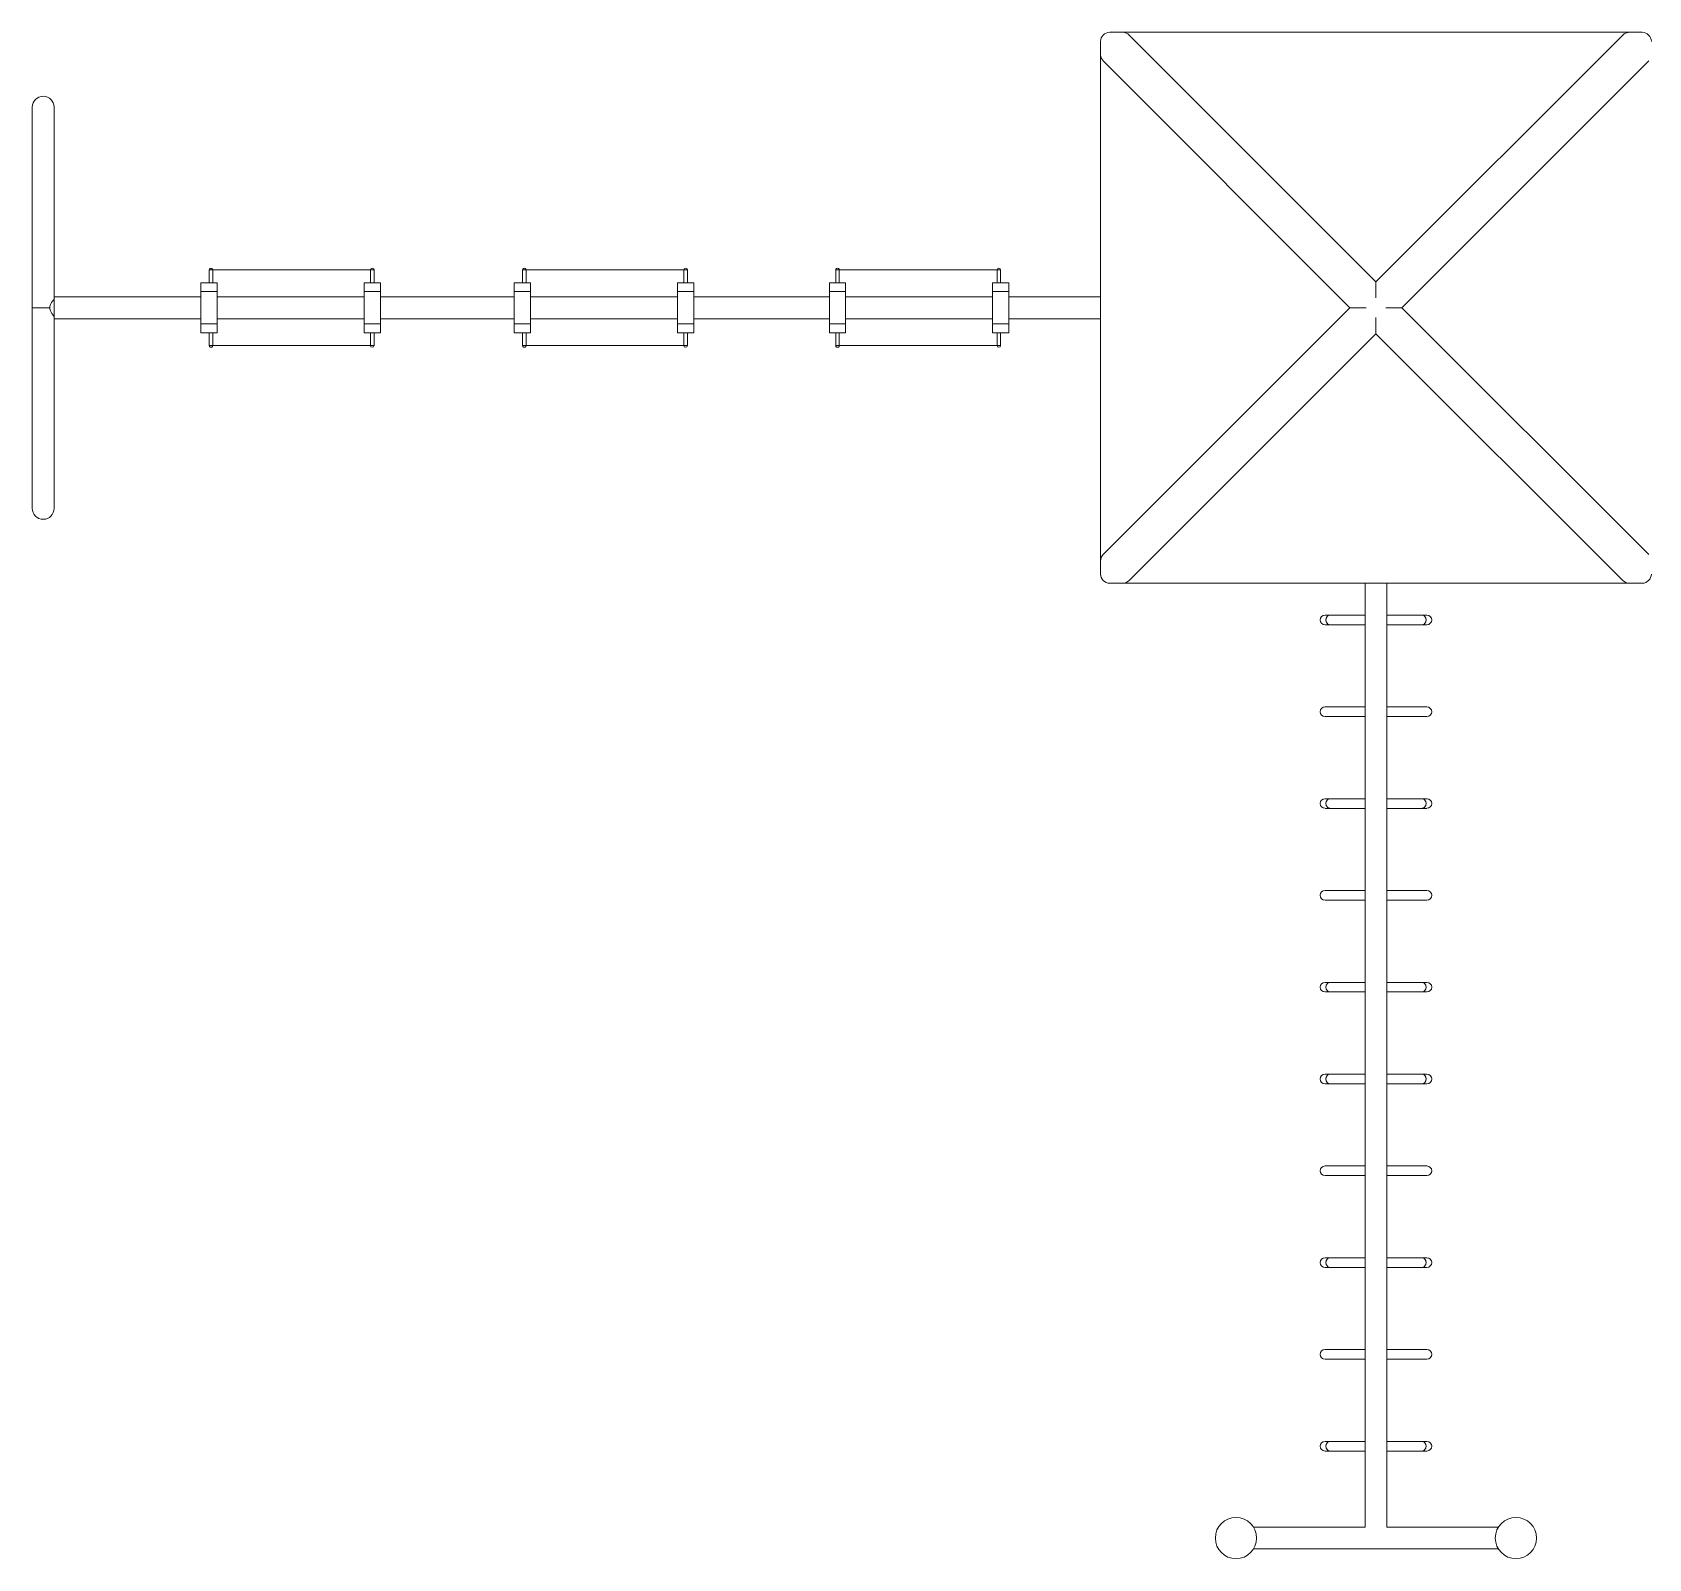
# Model space of a CAD drawing. Header units: metres. Extents: x 0 to 8289, y -3461 to 3061.
# Drawn here: x 0 to 4472, y -3461 to 762 of the extents above; entities that cross this region are included whole.
import ezdxf

# ---------------------------------------------------------------- set-up
doc = ezdxf.new("R2010")
doc.units = ezdxf.units.M
doc.layers.add('ceco.net 249', color=7, linetype='Continuous', lineweight=9)

msp = doc.modelspace()

# ---------------------------------------------------------------- linework, layer by layer
at = {"layer": 'ceco.net 249'}
for p, q in [((2981.2, 762), (3017.1, 762)), ((3017.1, 762), (4418.4, 762)), ((4418.4, 762), (4454.3, 762)), ((2955.8, 700.7), (2955.8, 736.6)), ((3035.1, 754.5), (3717.8, 71.8)), ((4400.5, 754.5), (3717.8, 71.8)), ((2955.8, -700.7), (2955.8, 700.7)), ((2963.2, 682.7), (3645.9, 0)), ((4472.3, 682.7), (3789.6, 0)), ((0, 555.1), (0, 0)), ((60.3, 30.2), (60.3, 555.1)), ((499.2, 104.8), (489.2, 104.8)), ((489.2, 104.8), (489.2, 100)), ((489.2, 100), (489.2, 69)), ((499.2, 104.8), (935.6, 104.8)), ((499.2, 100), (499.2, 104.8)), ((499.2, 100), (499.2, 69)), ((945.6, 104.8), (935.6, 104.8)), ((935.6, 104.8), (935.6, 100)), ((935.6, 69), (935.6, 100)), ((945.6, 100), (945.6, 104.8)), ((945.6, 69), (945.6, 100)), ((1366.1, 104.8), (1356.1, 104.8)), ((1356.1, 104.8), (1356.1, 100)), ((1356.1, 100), (1356.1, 69)), ((1366.1, 104.8), (1802.5, 104.8)), ((1366.1, 100), (1366.1, 104.8)), ((1366.1, 100), (1366.1, 69)), ((1812.5, 104.8), (1802.5, 104.8)), ((1802.5, 104.8), (1802.5, 100)), ((1802.5, 69), (1802.5, 100)), ((1812.5, 100), (1812.5, 104.8)), ((1812.5, 69), (1812.5, 100)), ((2222.9, 104.8), (2232.9, 104.8)), ((2222.9, 100), (2222.9, 104.8)), ((2222.9, 100), (2222.9, 69)), ((2669.3, 104.8), (2232.9, 104.8)), ((2232.9, 104.8), (2232.9, 100)), ((2232.9, 100), (2232.9, 69)), ((2669.3, 104.8), (2679.3, 104.8)), ((2669.3, 100), (2669.3, 104.8)), ((2669.3, 69), (2669.3, 100)), ((2679.3, 104.8), (2679.3, 100)), ((2679.3, 69), (2679.3, 100)), ((466.7, 69), (511.7, 69)), ((466.7, 69), (466.7, 44.9)), ((511.7, 44.9), (466.7, 44.9)), ((466.7, 44.9), (466.7, -44.9)), ((511.7, 44.9), (511.7, 69)), ((511.7, -44.9), (511.7, 44.9)), ((918.1, 69), (963.1, 69)), ((918.1, 69), (918.1, 44.9)), ((963.1, 44.9), (918.1, 44.9)), ((918.1, 44.9), (918.1, -44.9)), ((963.1, 44.9), (963.1, 69)), ((963.1, -44.9), (963.1, 44.9)), ((1333.6, 69), (1378.6, 69)), ((1333.6, 69), (1333.6, 44.9)), ((1378.6, 44.9), (1333.6, 44.9)), ((1333.6, 44.9), (1333.6, -44.9)), ((1378.6, 44.9), (1378.6, 69)), ((1378.6, -44.9), (1378.6, 44.9)), ((1785, 69), (1830, 69)), ((1785, 69), (1785, 44.9)), ((1830, 44.9), (1785, 44.9)), ((1785, 44.9), (1785, -44.9)), ((1830, 44.9), (1830, 69)), ((1830, -44.9), (1830, 44.9)), ((2205.4, 44.9), (2205.4, 69)), ((2250.4, 69), (2205.4, 69)), ((2205.4, -44.9), (2205.4, 44.9)), ((2205.4, 44.9), (2250.4, 44.9)), ((2250.4, 69), (2250.4, 44.9)), ((2250.4, 44.9), (2250.4, -44.9)), ((2656.8, 44.9), (2656.8, 69)), ((2701.8, 69), (2656.8, 69)), ((2656.8, -44.9), (2656.8, 44.9)), ((2656.8, 44.9), (2701.8, 44.9)), ((2701.8, 69), (2701.8, 44.9)), ((2701.8, 44.9), (2701.8, -44.9)), ((3717.8, 27.2), (3717.8, 71.8)), ((0, 0), (48.3, 0)), ((48.3, 0), (0, 0)), ((0, 0), (0, -555.1)), ((60.3, -30.2), (60.3, 30.2)), ((466.7, 30.2), (60.3, 30.2)), ((60.3, 24.1), (60.3, 24.1)), ((918.1, 30.2), (511.7, 30.2)), ((1333.6, 30.2), (963.1, 30.2)), ((1785, 30.2), (1378.6, 30.2)), ((2205.4, 30.2), (1830, 30.2)), ((2656.8, 30.2), (2250.4, 30.2)), ((2955.8, 30.2), (2701.8, 30.2)), ((3690.6, 0), (3645.9, 0)), ((3789.6, 0), (3745, 0)), ((60.3, -24.1), (60.3, -24.1)), ((60.3, -555.1), (60.3, -30.2)), ((466.7, -30.2), (60.3, -30.2)), ((918.1, -30.2), (511.7, -30.2)), ((1333.6, -30.2), (963.1, -30.2)), ((1785, -30.2), (1378.6, -30.2)), ((2205.4, -30.2), (1830, -30.2)), ((2656.8, -30.2), (2250.4, -30.2)), ((2955.8, -30.2), (2701.8, -30.2)), ((2963.2, -682.7), (3645.9, 0)), ((3717.8, -27.2), (3717.8, -71.8)), ((4472.3, -682.7), (3789.6, 0)), ((466.7, -69), (466.7, -44.9)), ((466.7, -44.9), (511.7, -44.9)), ((466.7, -69), (511.7, -69)), ((489.2, -100), (489.2, -69)), ((499.2, -100), (499.2, -69)), ((511.7, -44.9), (511.7, -69)), ((918.1, -69), (918.1, -44.9)), ((918.1, -44.9), (963.1, -44.9)), ((918.1, -69), (963.1, -69)), ((935.6, -69), (935.6, -100)), ((945.6, -69), (945.6, -100)), ((963.1, -44.9), (963.1, -69)), ((1333.6, -69), (1333.6, -44.9)), ((1333.6, -44.9), (1378.6, -44.9)), ((1333.6, -69), (1378.6, -69)), ((1356.1, -100), (1356.1, -69)), ((1366.1, -100), (1366.1, -69)), ((1378.6, -44.9), (1378.6, -69)), ((1785, -69), (1785, -44.9)), ((1785, -44.9), (1830, -44.9)), ((1785, -69), (1830, -69)), ((1802.5, -69), (1802.5, -100)), ((1812.5, -69), (1812.5, -100)), ((1830, -44.9), (1830, -69)), ((2205.4, -44.9), (2205.4, -69)), ((2250.4, -44.9), (2205.4, -44.9)), ((2250.4, -69), (2205.4, -69)), ((2222.9, -100), (2222.9, -69)), ((2232.9, -100), (2232.9, -69)), ((2250.4, -69), (2250.4, -44.9)), ((2656.8, -44.9), (2656.8, -69)), ((2701.8, -44.9), (2656.8, -44.9)), ((2701.8, -69), (2656.8, -69)), ((2669.3, -69), (2669.3, -100)), ((2679.3, -69), (2679.3, -100)), ((2701.8, -69), (2701.8, -44.9)), ((3035.1, -754.5), (3717.8, -71.8)), ((4400.5, -754.5), (3717.8, -71.8)), ((489.2, -100), (489.2, -104.8)), ((489.2, -104.8), (499.2, -104.8)), ((499.2, -104.8), (499.2, -100)), ((935.6, -104.8), (499.2, -104.8)), ((935.6, -100), (935.6, -104.8)), ((935.6, -104.8), (945.6, -104.8)), ((945.6, -104.8), (945.6, -100)), ((1356.1, -100), (1356.1, -104.8)), ((1356.1, -104.8), (1366.1, -104.8)), ((1366.1, -104.8), (1366.1, -100)), ((1802.5, -104.8), (1366.1, -104.8)), ((1802.5, -100), (1802.5, -104.8)), ((1802.5, -104.8), (1812.5, -104.8)), ((1812.5, -104.8), (1812.5, -100)), ((2222.9, -104.8), (2222.9, -100)), ((2232.9, -104.8), (2222.9, -104.8)), ((2232.9, -100), (2232.9, -104.8)), ((2232.9, -104.8), (2669.3, -104.8)), ((2669.3, -104.8), (2669.3, -100)), ((2679.3, -104.8), (2669.3, -104.8)), ((2679.3, -100), (2679.3, -104.8)), ((2955.8, -736.6), (2955.8, -700.7)), ((3017.1, -762), (2981.2, -762)), ((4418.4, -762), (3017.1, -762)), ((3687.6, -762), (3687.6, -3373.3)), ((3747.9, -762), (3747.9, -3373.3)), ((4454.3, -762), (4418.4, -762)), ((3589.8, -850.2), (3576.8, -850.2)), ((3576.8, -876.9), (3589.8, -876.9)), ((3589.8, -850.2), (3687.6, -850.2)), ((3589.8, -876.9), (3687.6, -876.9)), ((3747.9, -850.2), (3845.8, -850.2)), ((3747.9, -876.9), (3845.8, -876.9)), ((3858.7, -850.2), (3845.8, -850.2)), ((3845.8, -876.9), (3858.7, -876.9)), ((3589.8, -1104.2), (3576.8, -1104.2)), ((3589.8, -1104.2), (3687.6, -1104.2)), ((3747.9, -1104.2), (3845.8, -1104.2)), ((3858.7, -1104.2), (3845.8, -1104.2)), ((3576.8, -1130.9), (3589.8, -1130.9)), ((3589.8, -1130.9), (3687.6, -1130.9)), ((3747.9, -1130.9), (3845.8, -1130.9)), ((3845.8, -1130.9), (3858.7, -1130.9)), ((3589.8, -1358.2), (3576.8, -1358.2)), ((3576.8, -1384.9), (3589.8, -1384.9)), ((3687.6, -1358.2), (3589.8, -1358.2)), ((3687.6, -1384.9), (3589.8, -1384.9)), ((3845.8, -1358.2), (3747.9, -1358.2)), ((3845.8, -1384.9), (3747.9, -1384.9)), ((3858.7, -1358.2), (3845.8, -1358.2)), ((3845.8, -1384.9), (3858.7, -1384.9)), ((3589.8, -1612.2), (3576.8, -1612.2)), ((3576.8, -1638.9), (3589.8, -1638.9)), ((3687.6, -1612.2), (3589.8, -1612.2)), ((3687.6, -1638.9), (3589.8, -1638.9)), ((3845.8, -1612.2), (3747.9, -1612.2)), ((3845.8, -1638.9), (3747.9, -1638.9)), ((3858.7, -1612.2), (3845.8, -1612.2)), ((3845.8, -1638.9), (3858.7, -1638.9)), ((3589.8, -1866.2), (3576.8, -1866.2)), ((3687.6, -1866.2), (3589.8, -1866.2)), ((3845.8, -1866.2), (3747.9, -1866.2)), ((3858.7, -1866.2), (3845.8, -1866.2)), ((3576.8, -1892.9), (3589.8, -1892.9)), ((3687.6, -1892.9), (3589.8, -1892.9)), ((3845.8, -1892.9), (3747.9, -1892.9)), ((3845.8, -1892.9), (3858.7, -1892.9)), ((3589.8, -2120.2), (3576.8, -2120.2)), ((3687.6, -2120.2), (3589.8, -2120.2)), ((3845.8, -2120.2), (3747.9, -2120.2)), ((3858.7, -2120.2), (3845.8, -2120.2)), ((3576.8, -2146.8), (3589.8, -2146.8)), ((3687.6, -2146.8), (3589.8, -2146.8)), ((3845.8, -2146.8), (3747.9, -2146.8)), ((3845.8, -2146.8), (3858.7, -2146.8)), ((3589.8, -2374.2), (3576.8, -2374.2)), ((3576.8, -2400.8), (3589.8, -2400.8)), ((3589.8, -2374.2), (3687.6, -2374.2)), ((3589.8, -2400.8), (3687.6, -2400.8)), ((3747.9, -2374.2), (3845.8, -2374.2)), ((3747.9, -2400.8), (3845.8, -2400.8)), ((3858.7, -2374.2), (3845.8, -2374.2)), ((3845.8, -2400.8), (3858.7, -2400.8)), ((3589.8, -2628.2), (3576.8, -2628.2)), ((3589.8, -2628.2), (3687.6, -2628.2)), ((3747.9, -2628.2), (3845.8, -2628.2)), ((3858.7, -2628.2), (3845.8, -2628.2)), ((3576.8, -2654.8), (3589.8, -2654.8)), ((3589.8, -2654.8), (3687.6, -2654.8)), ((3747.9, -2654.8), (3845.8, -2654.8)), ((3845.8, -2654.8), (3858.7, -2654.8)), ((3589.8, -2882.1), (3576.8, -2882.1)), ((3589.8, -2882.1), (3687.6, -2882.1)), ((3747.9, -2882.1), (3845.8, -2882.1)), ((3858.7, -2882.1), (3845.8, -2882.1)), ((3576.8, -2908.8), (3589.8, -2908.8)), ((3589.8, -2908.8), (3687.6, -2908.8)), ((3747.9, -2908.8), (3845.8, -2908.8)), ((3845.8, -2908.8), (3858.7, -2908.8)), ((3589.8, -3136.1), (3576.8, -3136.1)), ((3576.8, -3162.8), (3589.8, -3162.8)), ((3589.8, -3136.1), (3687.6, -3136.1)), ((3589.8, -3162.8), (3687.6, -3162.8)), ((3747.9, -3136.1), (3845.8, -3136.1)), ((3747.9, -3162.8), (3845.8, -3162.8)), ((3858.7, -3136.1), (3845.8, -3136.1)), ((3845.8, -3162.8), (3858.7, -3162.8)), ((3687.6, -3373.3), (3379, -3373.3)), ((4056.6, -3373.3), (3747.9, -3373.3)), ((4056.6, -3433.6), (3379, -3433.6))]:
    msp.add_line(p, q, dxfattribs=at)
for centre in [(3330.4, -3403.5), (4105.1, -3403.5)]:
    msp.add_circle(centre, 57.1, dxfattribs=at)
for centre, radius, start, end in [((2981.2, 736.6), 25.4, 90, 180), ((3017.1, 736.6), 25.4, 45, 90), ((4454.3, 736.6), 25.4, 0, 90), ((30.2, 555.1), 30.2, 0, 180), ((30.2, 555.1), 30.2, 360, 180), ((30.2, -555.1), 30.2, 180, 360), ((30.2, -555.1), 30.2, 180, 0), ((2981.2, -700.7), 25.4, 135, 180), ((2981.2, -736.6), 25.4, 180, 270), ((3017.1, -736.6), 25.4, 270, 315), ((4418.4, -736.6), 25.4, 225, 270), ((4454.3, -736.6), 25.4, 270, 0), ((3576.8, -863.6), 13.3, 90, 270), ((3858.7, -863.6), 13.3, 270, 90), ((3576.8, -1117.6), 13.3, 90, 270), ((3858.7, -1117.6), 13.3, 270, 90), ((3576.8, -1371.5), 13.3, 90, 270), ((3858.7, -1371.5), 13.3, 270, 90), ((3576.8, -1625.5), 13.3, 90, 270), ((3858.7, -1625.5), 13.3, 270, 90), ((3576.8, -1879.5), 13.3, 90, 270), ((3858.7, -1879.5), 13.3, 270, 90), ((3576.8, -2133.5), 13.3, 90, 270), ((3858.7, -2133.5), 13.3, 270, 90), ((3576.8, -2387.5), 13.3, 90, 270), ((3858.7, -2387.5), 13.3, 270, 90), ((3576.8, -2641.5), 13.3, 90, 270), ((3858.7, -2641.5), 13.3, 270, 90), ((3576.8, -2895.5), 13.3, 90, 270), ((3858.7, -2895.5), 13.3, 270, 90), ((3576.8, -3149.5), 13.3, 90, 270), ((3858.7, -3149.5), 13.3, 270, 90)]:
    msp.add_arc(centre, radius, start, end, dxfattribs=at)
at = {"layer": 'ceco.net 249', "extrusion": (0, 0, -1)}
for centre, major_axis, ratio, start_param, end_param in [((494.2, 104.8), (-5, 0), 0.894427, 0, 3.141593), ((940.6, 104.8), (5, 0), 0.894427, 3.141593, 6.283185), ((1361.1, 104.8), (-5, 0), 0.894427, 0, 3.141593), ((1807.5, 104.8), (5, 0), 0.894427, 3.141593, 6.283185), ((2227.9, 104.8), (-5, 0), 0.894427, 0, 3.141593), ((2674.3, 104.8), (5, 0), 0.894427, 3.141593, 6.283185), ((494.2, -104.8), (5, 0), 0.894427, 0, 3.141593), ((940.6, -104.8), (-5, 0), 0.894427, 3.141593, 6.283185), ((1361.1, -104.8), (5, 0), 0.894427, 0, 3.141593), ((1807.5, -104.8), (-5, 0), 0.894427, 3.141593, 6.283185), ((2227.9, -104.8), (5, 0), 0.894427, 0, 3.141593), ((2674.3, -104.8), (-5, 0), 0.894427, 3.141593, 6.283185), ((3589.8, -863.6), (0, 13.3), 0.8, 3.141593, 6.283185), ((3589.8, -863.6), (0, -13.3), 0.8, 0, 3.141593), ((3845.8, -863.6), (0, 13.3), 0.8, 0, 3.141593), ((3845.8, -863.6), (0, -13.3), 0.8, 3.141593, 6.283185), ((3589.8, -1371.5), (0, -13.3), 0.8, 0, 3.141593), ((3589.8, -1371.5), (0, 13.3), 0.8, 3.141593, 6.283185), ((3845.8, -1371.5), (0, -13.3), 0.8, 3.141593, 6.283185), ((3845.8, -1371.5), (0, 13.3), 0.8, 0, 3.141593), ((3589.8, -1879.5), (0, -13.3), 0.8, 0, 3.141593), ((3589.8, -1879.5), (0, 13.3), 0.8, 3.141593, 6.283185), ((3845.8, -1879.5), (0, -13.3), 0.8, 3.141593, 6.283185), ((3845.8, -1879.5), (0, 13.3), 0.8, 0, 3.141593), ((3589.8, -2133.5), (0, -13.3), 0.8, 0, 3.141593), ((3589.8, -2133.5), (0, 13.3), 0.8, 3.141593, 6.283185), ((3845.8, -2133.5), (0, -13.3), 0.8, 3.141593, 6.283185), ((3845.8, -2133.5), (0, 13.3), 0.8, 0, 3.141593), ((3589.8, -2641.5), (0, 13.3), 0.8, 3.141593, 6.283185), ((3589.8, -2641.5), (0, -13.3), 0.8, 0, 3.141593), ((3845.8, -2641.5), (0, 13.3), 0.8, 0, 3.141593), ((3845.8, -2641.5), (0, -13.3), 0.8, 3.141593, 6.283185), ((3589.8, -3149.5), (0, 13.3), 0.8, 3.141593, 6.283185), ((3589.8, -3149.5), (0, -13.3), 0.8, 0, 3.141593), ((3845.8, -3149.5), (0, 13.3), 0.8, 0, 3.141593), ((3845.8, -3149.5), (0, -13.3), 0.8, 3.141593, 6.283185)]:
    msp.add_ellipse(centre, major_axis=major_axis, ratio=ratio, start_param=start_param, end_param=end_param, dxfattribs=at)
at = {"layer": 'ceco.net 249'}
for points, knots in [([(4418.4, 762), (4415.2, 762), (4411.8, 761.3), (4405.7, 758.8), (4402.8, 756.9), (4400.5, 754.5)], [0, 0, 0, 0, 0.0098623, 0.0098623, 0.01982117, 0.01982117, 0.01982117, 0.01982117]), ([(2955.8, 700.7), (2955.8, 697.4), (2956.5, 694), (2959, 687.9), (2960.9, 685), (2963.2, 682.7)], [0, 0, 0, 0, 0.0098623, 0.0098623, 0.01982117, 0.01982117, 0.01982117, 0.01982117]), ([(60.3, 24.1), (60.3, 24.1), (60.1, 23.9), (59.3, 23), (58.4, 21.9), (56.2, 18.9), (54.8, 17), (51.9, 12.4), (50.3, 9.5), (48.8, 4.8), (48.3, 2.7), (48.2, -1.7), (48.5, -3.7), (49.7, -7.9), (50.7, -10.1), (53.4, -15), (55.2, -17.6), (58, -21.4), (59, -22.6), (60, -23.9), (60.3, -24.1), (60.3, -24.1), (60.3, -24.1), (60.3, -24.1)], [0.02067, 0.02067, 0.02067, 0.02067, 0.222454, 0.222454, 0.569155, 0.569155, 0.931601, 0.931601, 1.351465, 1.351465, 1.591087, 1.591087, 1.78306, 1.78306, 2.028621, 2.028621, 2.379831, 2.379831, 2.654997, 2.654997, 2.828696, 2.828696, 2.8355, 2.8355, 2.8355, 2.8355])]:
    msp.add_open_spline(points, degree=3, knots=knots, dxfattribs=at)

doc.saveas('drawing.dxf')
